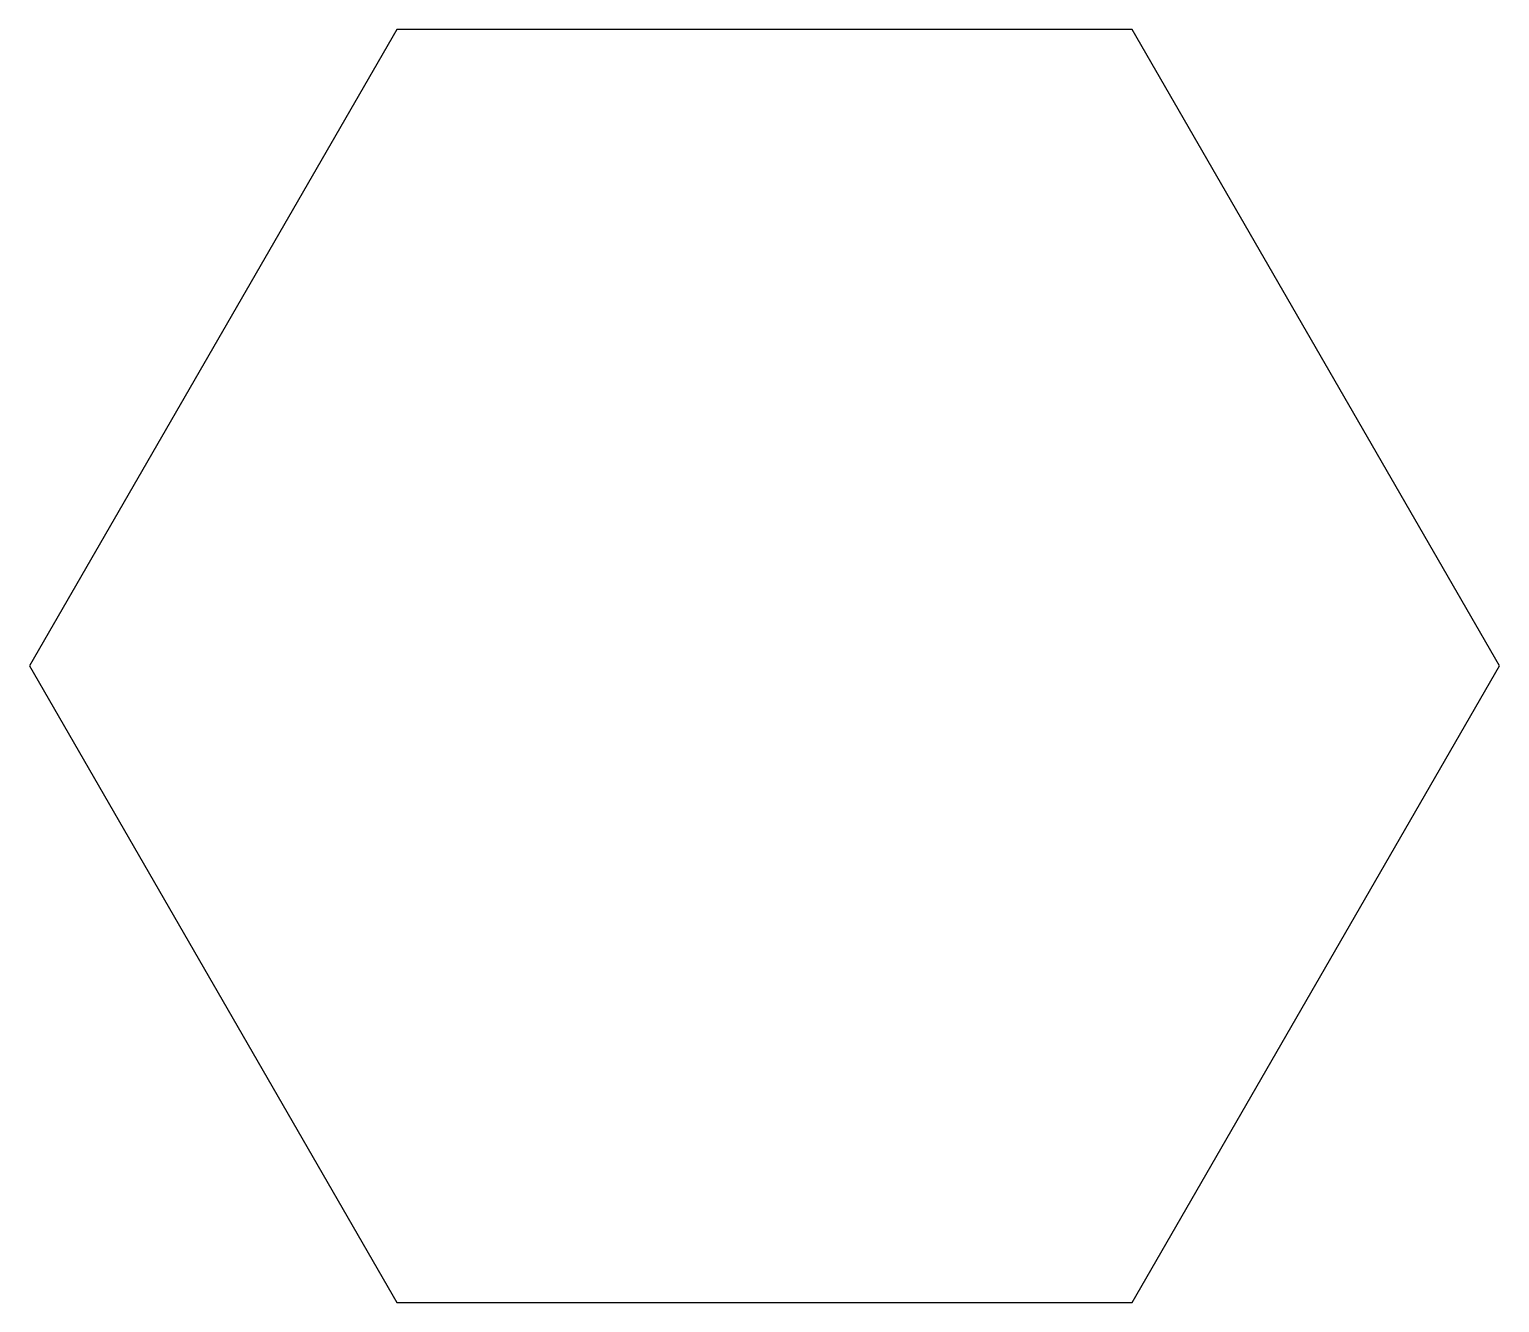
# Model space of a CAD drawing. Header units: metres. Extents: x -6 to 6, y -3 to 115.
# Drawn here: x -5.77 to 5.77, y 105 to 115 of the extents above.
import ezdxf

# ---------------------------------------------------------------- set-up
doc = ezdxf.new("R2010")
doc.units = ezdxf.units.M

msp = doc.modelspace()

# ---------------------------------------------------------------- linework, layer by layer
for p, q in [((-2.88499, 114.997), (-5.76999, 110)), ((2.88499, 114.997), (-2.88499, 114.997)), ((5.76999, 110), (2.88499, 114.997)), ((-5.76999, 110), (-2.88499, 105.003)), ((2.88499, 105.003), (5.76999, 110)), ((-2.88499, 105.003), (2.88499, 105.003))]:
    msp.add_line(p, q)

doc.saveas('drawing.dxf')
